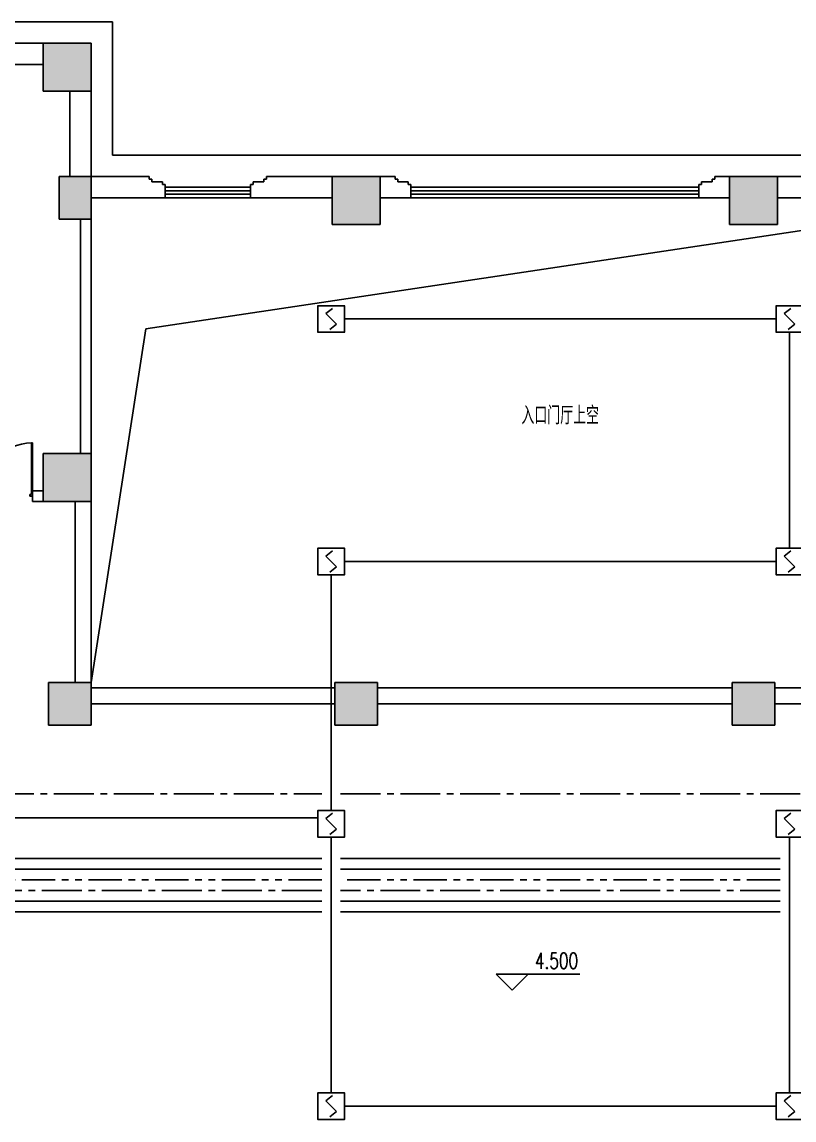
# Model space of a CAD drawing. Extents: x 190999 to 918899, y -200814 to 215286.
# Drawn here: x 782749 to 797236, y 119394 to 140004 of the extents above; entities that cross this region are included whole.
import ezdxf

# ---------------------------------------------------------------- set-up
doc = ezdxf.new("R2010")
doc.units = 0
doc.header["$LTSCALE"] = 1000
doc.header["$MEASUREMENT"] = 0
doc.linetypes.add('CENTER2', pattern=[1.125, 0.75, -0.125, 0.125, -0.125])
doc.linetypes.add('PHANTOM2', pattern=[1.25, 0.625, -0.125, 0.125, -0.125, 0.125, -0.125])
for name, color, linetype in [('00-EQUIP', 3, 'Continuous'), ('00-WIRE-4', 6, 'Continuous'), ('A-墙线', 2, 'Continuous'), ('A-外包装修', 250, 'Continuous'), ('A-外窗', 145, 'Continuous'), ('A-门', 167, 'Continuous'), ('COLUMN', 2, 'Continuous'), ('DIM_ELEV', 3, 'Continuous'), ('PUB_HATCH', 250, 'Continuous'), ('PUB_TEXT', 7, 'Continuous'), ('STAIR', 5, 'Continuous'), ('房间名称', 7, 'Continuous')]:
    doc.layers.add(name, color=color, linetype=linetype)
doc.styles.add('_TCH_DIM', font='SIMPLEX', dxfattribs={"bigfont": 'GBCBIG'})
doc.styles.get("Standard").update_dxf_attribs({"font": 'simhei.ttf'})
doc.styles.add('XXK', font='romans.shx', dxfattribs={"width": 0.75, "bigfont": 'hzf.shx'})
doc.linetypes.add('4INE', pattern='A,1,-0.15,["4",XXK,S=0.3,R=0,X=-0.1,Y=-0.1],-0.25', length=1.4)
doc.linetypes.add('BIG-DLINE', pattern='A,1,-0.15,["D",XXK,S=0.2,R=0,X=-0.1,Y=-0.09],-0.2', length=1.35)

# ---------------------------------------------------------------- blocks, each defined once
blk = doc.blocks.new('m1000')
at = {"layer": 'A-墙线'}
for p, q in [((0, 0), (0, 200)), ((1000, 0), (1000, 200))]:
    blk.add_line(p, q, dxfattribs=at)
at = {"layer": 'A-门'}
for p, q in [((0, 1100), (0, 100)), ((0, 1100), (20, 1100)), ((20, 1100), (20, 150)), ((0, 150), (30, 150)), ((0, 100), (50, 100)), ((30, 150), (30, 130)), ((30, 130), (50, 130)), ((50, 130), (50, 100)), ((950, 130), (950, 100)), ((970, 130), (950, 130)), ((1000, 100), (950, 100)), ((970, 150), (970, 130)), ((1000, 150), (970, 150)), ((1000, 150), (1000, 100))]:
    blk.add_line(p, q, dxfattribs=at)
blk.add_arc((0, 100), 1000, 2.866, 88.854, dxfattribs=at)
blk = doc.blocks.new('_LINKPT1')
at = {"color": 0}
blk.add_line((0, 0), (0, 0), dxfattribs=at)
blk = doc.blocks.new('3S1KCGW2')
for p, q in [((0.5, 0.5), (-0.5, 0.5)), ((-0.5, 0.5), (-0.5, -0.5)), ((0.5, -0.5), (0.5, 0.5)), ((-0.2, 0.2), (0.05, 0.4)), ((0, 0), (-0.2, 0.2)), ((0, 0), (0.2, -0.2)), ((0.2, -0.2), (-0.05, -0.4)), ((-0.5, -0.5), (0.5, -0.5))]:
    blk.add_line(p, q)
at = {"const_width": 0.04, "flags": 128}
blk.add_lwpolyline([(-0.5, -0.5), (-0.5, 0.5), (0.5, 0.5), (0.5, -0.5)], close=True, dxfattribs=at)
at = {"xscale": 0.002, "yscale": 0.002, "zscale": 0.002}
for p in [(0, 0.5), (-0.5, 0), (0.5, 0), (0, -0.5)]:
    blk.add_blockref('_LINKPT1', p, dxfattribs=at)
at = {"flags": 9}
blk.add_attdef('A', (0, 0), '', height=0.00002, dxfattribs=at)

msp = doc.modelspace()

# ---------------------------------------------------------------- hatches: boundary and pattern name
at = {"layer": 'PUB_HATCH'}
for points in [[(784048.5, 138703.7), (784048.5, 139603.7), (783148.5, 139603.7), (783148.5, 138703.7)], [(784048.5, 136303.7), (784048.5, 137103.7), (783448.5, 137103.7), (783448.5, 136303.7)], [(789470.6, 136203.7), (789470.6, 137103.7), (788570.6, 137103.7), (788570.6, 136203.7)], [(796026.5, 136203.7), (796926.5, 136203.7), (796926.5, 137103.7), (796026.5, 137103.7)], [(784048.5, 131003.7), (784048.5, 131903.7), (783148.5, 131903.7), (783148.5, 131003.7)], [(784048.5, 127603.7), (783248.5, 127603.7), (783248.5, 126803.7), (784048.5, 126803.7)], [(788620.6, 126803.7), (789420.6, 126803.7), (789420.6, 127603.7), (788620.6, 127603.7)], [(796876.5, 126803.7), (796876.5, 127603.7), (796076.5, 127603.7), (796076.5, 126803.7)]]:
    msp.add_hatch(color=256, dxfattribs=at).paths.add_polyline_path(points)

# ---------------------------------------------------------------- linework, layer by layer
at = {"layer": '00-WIRE-4'}
for p, q in [((788798.5, 134428.7), (796898.5, 134428.7)), ((797148.5, 134178.7), (797148.5, 130128.7)), ((796898.5, 129878.7), (788798.5, 129878.7)), ((788548.5, 129628.7), (788548.5, 125203.7)), ((788298.5, 125063.7), (782298.5, 125063.7)), ((788548.5, 119903.7), (788548.5, 124703.7)), ((797148.5, 124703.7), (797148.5, 119903.7)), ((788373.5, 124103.7), (781148.5, 124103.7)), ((796973.5, 124103.7), (788723.5, 124103.7)), ((796898.5, 119653.7), (788798.5, 119653.7))]:
    msp.add_line(p, q, dxfattribs=at)
at = {"layer": '00-WIRE-4', "linetype": 'CENTER2'}
for p, q in [((782223.5, 125513.7), (788373.5, 125513.7)), ((788723.5, 125513.7), (802598.5, 125513.7)), ((788373.5, 123703.7), (780748.5, 123703.7)), ((796973.5, 123703.7), (788723.5, 123703.7))]:
    msp.add_line(p, q, dxfattribs=at)
at = {"layer": '00-WIRE-4', "linetype": 'BIG-DLINE'}
for p, q in [((788373.5, 124303.7), (781348.5, 124303.7)), ((796973.5, 124303.7), (788723.5, 124303.7))]:
    msp.add_line(p, q, dxfattribs=at)
at = {"layer": '00-WIRE-4', "linetype": 'PHANTOM2'}
for p, q in [((788373.5, 123903.7), (780948.5, 123903.7)), ((796973.5, 123903.7), (788723.5, 123903.7))]:
    msp.add_line(p, q, dxfattribs=at)
at = {"layer": '00-WIRE-4', "linetype": '4INE'}
for p, q in [((788373.5, 123503.7), (780548.5, 123503.7)), ((796973.5, 123503.7), (788723.5, 123503.7)), ((788373.5, 123303.7), (780348.5, 123303.7)), ((796973.5, 123303.7), (788723.5, 123303.7))]:
    msp.add_line(p, q, dxfattribs=at)
at = {"layer": 'A-墙线'}
for p, q in [((782548.5, 139603.7), (783148.5, 139603.7)), ((783148.5, 139203.7), (782248.5, 139203.7)), ((783648.5, 137103.7), (783648.5, 138703.7)), ((784048.5, 137103.7), (784048.5, 138703.7)), ((785138.3, 137103.7), (784048.5, 137103.7)), ((785138.3, 137103.7), (785138.3, 137053.7)), ((788570.6, 137103.7), (787338.3, 137103.7)), ((787338.3, 137103.7), (787338.3, 137053.7)), ((789470.6, 137103.7), (789748.5, 137103.7)), ((789748.5, 137103.7), (789748.5, 137053.7)), ((796026.5, 137103.7), (795748.5, 137103.7)), ((795748.5, 137103.7), (795748.5, 137053.7)), ((796926.5, 137103.7), (798158.8, 137103.7)), ((785138.3, 137053.7), (785188.3, 137053.7)), ((785188.3, 137053.7), (785188.3, 137003.7)), ((785188.3, 137003.7), (785388.3, 137003.7)), ((785388.3, 137003.7), (785388.3, 136953.7)), ((785388.3, 136953.7), (785438.3, 136953.7)), ((785438.3, 136953.7), (785438.3, 136703.7)), ((787088.3, 136953.7), (787038.3, 136953.7)), ((787038.3, 136953.7), (787038.3, 136703.7)), ((787088.3, 137003.7), (787088.3, 136953.7)), ((787288.3, 137003.7), (787088.3, 137003.7)), ((787288.3, 137053.7), (787288.3, 137003.7)), ((787338.3, 137053.7), (787288.3, 137053.7)), ((789748.5, 137053.7), (789798.5, 137053.7)), ((789798.5, 137053.7), (789798.5, 137003.7)), ((789798.5, 137003.7), (789998.5, 137003.7)), ((789998.5, 137003.7), (789998.5, 136953.7)), ((789998.5, 136953.7), (790048.5, 136953.7)), ((790048.5, 136953.7), (790048.5, 136703.7)), ((795498.5, 136953.7), (795448.5, 136953.7)), ((795448.5, 136953.7), (795448.5, 136703.7)), ((795498.5, 137003.7), (795498.5, 136953.7)), ((795698.5, 137003.7), (795498.5, 137003.7)), ((795698.5, 137053.7), (795698.5, 137003.7)), ((795748.5, 137053.7), (795698.5, 137053.7)), ((785438.3, 136703.7), (784048.5, 136703.7)), ((788570.6, 136703.7), (787038.3, 136703.7)), ((789470.6, 136703.7), (790048.5, 136703.7)), ((796026.5, 136703.7), (795448.5, 136703.7)), ((796926.5, 136703.7), (798458.8, 136703.7)), ((783848.5, 131903.7), (783848.5, 136303.7)), ((784048.5, 131903.7), (784048.5, 136303.7)), ((783148.5, 131203.7), (782948.5, 131203.7)), ((783148.5, 131003.7), (782948.5, 131003.7))]:
    msp.add_line(p, q, dxfattribs=at)
at = {"layer": 'A-外包装修'}
for p, q in [((773698.5, 140003.7), (784448.5, 140003.7)), ((784448.5, 140003.7), (784448.5, 137503.7)), ((784448.5, 137503.7), (801048.5, 137503.7))]:
    msp.add_line(p, q, dxfattribs=at)
at = {"layer": 'A-外窗'}
for p, q in [((787038.3, 136903.7), (785438.3, 136903.7)), ((790048.5, 136903.7), (795448.5, 136903.7)), ((787038.3, 136833.7), (785438.3, 136833.7)), ((787038.3, 136773.7), (785438.3, 136773.7)), ((787038.3, 136703.7), (785438.3, 136703.7)), ((790048.5, 136833.7), (795448.5, 136833.7)), ((790048.5, 136773.7), (795448.5, 136773.7)), ((790048.5, 136703.7), (795448.5, 136703.7))]:
    msp.add_line(p, q, dxfattribs=at)
at = {"layer": 'COLUMN'}
for p, q in [((784048.5, 139603.7), (783148.5, 139603.7)), ((783148.5, 139603.7), (783148.5, 138703.7)), ((784048.5, 138703.7), (784048.5, 139603.7)), ((783148.5, 138703.7), (784048.5, 138703.7)), ((784048.5, 137103.7), (783448.5, 137103.7)), ((783448.5, 137103.7), (783448.5, 136303.7)), ((784048.5, 136303.7), (784048.5, 137103.7)), ((789470.6, 137103.7), (788570.6, 137103.7)), ((788570.6, 137103.7), (788570.6, 136203.7)), ((789470.6, 136203.7), (789470.6, 137103.7)), ((796926.5, 137103.7), (796026.5, 137103.7)), ((796026.5, 137103.7), (796026.5, 136203.7)), ((796926.5, 136203.7), (796926.5, 137103.7)), ((783448.5, 136303.7), (784048.5, 136303.7)), ((788570.6, 136203.7), (789470.6, 136203.7)), ((796026.5, 136203.7), (796926.5, 136203.7)), ((784048.5, 131903.7), (783148.5, 131903.7)), ((783148.5, 131903.7), (783148.5, 131003.7)), ((784048.5, 131003.7), (784048.5, 131903.7)), ((783148.5, 131003.7), (784048.5, 131003.7)), ((784048.5, 127603.7), (783248.5, 127603.7)), ((783248.5, 127603.7), (783248.5, 126803.7)), ((784048.5, 126803.7), (784048.5, 127603.7)), ((789420.6, 127603.7), (788620.6, 127603.7)), ((788620.6, 127603.7), (788620.6, 126803.7)), ((789420.6, 126803.7), (789420.6, 127603.7)), ((796876.5, 127603.7), (796076.5, 127603.7)), ((796076.5, 127603.7), (796076.5, 126803.7)), ((796876.5, 126803.7), (796876.5, 127603.7)), ((783248.5, 126803.7), (784048.5, 126803.7)), ((788620.6, 126803.7), (789420.6, 126803.7)), ((796076.5, 126803.7), (796876.5, 126803.7))]:
    msp.add_line(p, q, dxfattribs=at)
at = {"layer": 'DIM_ELEV'}
for p, q in [((791949.6, 121828.7), (791649.6, 122128.7)), ((791649.6, 122128.7), (793214.6, 122128.7)), ((791949.6, 121828.7), (792249.6, 122128.7))]:
    msp.add_line(p, q, dxfattribs=at)
at = {"layer": 'STAIR'}
for p, q in [((785073.6, 134243.6), (801448.5, 136703.7)), ((784048.5, 127603.7), (785073.6, 134243.6)), ((783748.5, 131003.7), (783748.5, 127603.7)), ((784048.5, 131003.7), (784048.5, 127603.7)), ((788620.6, 127503.7), (784048.5, 127503.7)), ((796076.5, 127503.7), (789420.6, 127503.7)), ((796876.5, 127503.7), (801448.5, 127503.7)), ((788620.6, 127203.7), (784048.5, 127203.7)), ((796076.5, 127203.7), (789420.6, 127203.7)), ((796876.5, 127203.7), (801448.5, 127203.7))]:
    msp.add_line(p, q, dxfattribs=at)

# ---------------------------------------------------------------- block references
at = {"layer": '00-EQUIP', "xscale": 500, "yscale": 500, "zscale": 500, "rotation": 180}
for p in [(788548.5, 134428.7), (797148.5, 134428.7), (788548.5, 129878.7), (797148.5, 129878.7), (788548.5, 124953.7), (797148.5, 124953.7), (788548.5, 119653.7), (797148.5, 119653.7)]:
    msp.add_blockref('3S1KCGW2', p, dxfattribs=at)
at = {"layer": 'A-门', "xscale": -1}
msp.add_blockref('m1000', (782948.5, 131003.7), dxfattribs=at)

# ---------------------------------------------------------------- texts
at = {"layer": 'PUB_TEXT', "style": '_TCH_DIM', "width": 0.705882}
msp.add_text('4.500', height=297.5, dxfattribs=at).set_placement((792374.6, 122233.6))
at = {"layer": '房间名称', "style": '_TCH_DIM'}
msp.add_text('入口门厅上空', height=337.59, dxfattribs=at).set_placement((792119.8, 132450.9))

doc.saveas('drawing.dxf')
